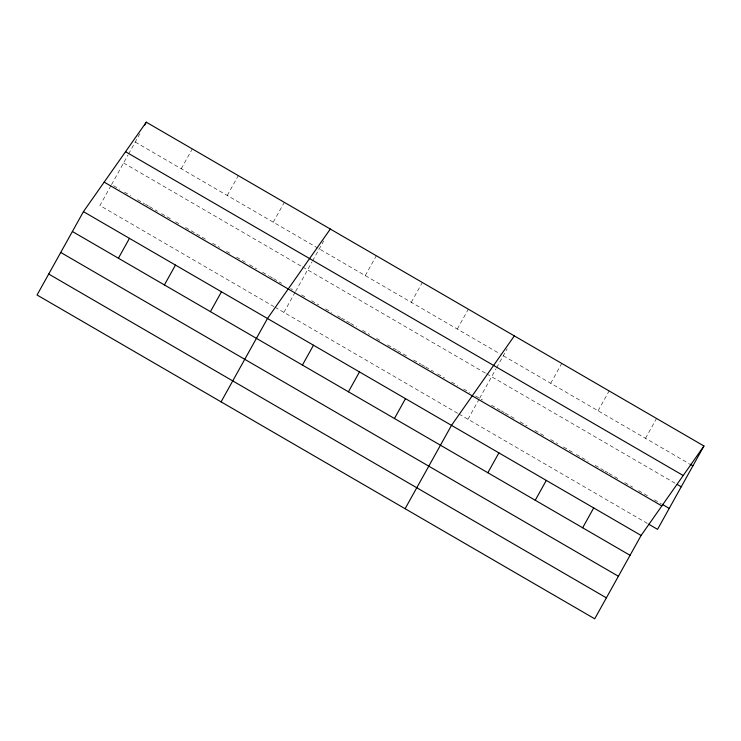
<?xml version="1.0" encoding="UTF-8"?>
<svg xmlns="http://www.w3.org/2000/svg" width="741" height="741" viewBox="0 0 741 741"><rect width="100%" height="100%" fill="white"/><g stroke="black" fill="none" stroke-linecap="round" stroke-linejoin="round"><path stroke-width="0.56" stroke-dasharray="3.71 2.78" d="M111.002 185.583L99.896 205.544L273.92 306.589M111.558 184.592L128.017 155.017M128.573 154.017L140.206 133.111M181.249 168.753L192.299 148.904M227.255 195.476L238.306 175.617M273.262 222.189L284.312 202.33M283.923 312.396L295.029 292.445M295.585 291.445L312.044 261.869M312.6 260.869L323.687 240.955M365.276 275.615L376.326 255.765M411.283 302.328L422.333 282.478M457.29 329.041L468.34 309.192M467.951 419.258L479.057 399.297M479.612 398.297L496.072 368.722M496.627 367.731L507.159 348.807M550.693 383.273L561.743 363.423M598.098 410.801L609.148 390.952M645.504 438.32L656.545 418.47M135.242 142.04L500.295 354.013M503.296 355.754L688.954 463.551M123.571 163.001L301.606 266.371M302.606 266.955L485.633 373.223M486.633 373.807L675.31 483.364M113.558 185.75L119.56 189.233M124.562 192.141L130.564 195.624M137.557 199.69L144.56 203.756M145.56 204.331L148.561 206.081M149.562 206.656L157.564 211.305M161.566 213.63L170.569 218.854M175.571 221.754L179.572 224.078M185.565 227.561L195.568 233.369M196.569 233.952L206.572 239.76M212.574 243.243L219.577 247.309M226.579 251.375L230.571 253.7M236.574 257.183L245.577 262.407M249.578 264.732L256.581 268.798M262.583 272.28L268.585 275.763M269.585 276.347L272.586 278.088M273.586 278.672L281.58 283.312M290.583 288.545L292.584 289.703M301.587 294.927L305.588 297.252M311.59 300.735L318.593 304.801M325.595 308.867L331.588 312.35M337.59 315.833L340.591 317.574M341.592 318.158L345.593 320.483M346.593 321.066L349.595 322.807M350.595 323.382L356.597 326.874M362.599 330.356L369.602 334.423M376.595 338.48L380.596 340.804M387.599 344.871L396.602 350.095M397.602 350.678L406.605 355.902M413.608 359.969L420.61 364.035M421.601 364.618L424.602 366.36M425.603 366.943L433.605 371.584M437.607 373.909L444.609 377.975M451.612 382.041L457.614 385.524M463.616 389.006L469.609 392.489M475.611 395.981L482.576 400.02M491.468 405.179L500.351 410.338M501.342 410.912L504.306 412.635M505.288 413.209L515.162 418.943M520.108 421.805L527.018 425.825M534.919 430.41L543.801 435.569M550.72 439.589L557.63 443.6M563.558 447.036L574.414 453.344M576.396 454.492L588.243 461.374M595.153 465.385L604.045 470.544M605.027 471.119L607.99 472.841M608.982 473.416L618.855 479.149M624.783 482.586L632.684 487.18M638.603 490.616L647.495 495.775M654.405 499.795L661.324 503.806M274.92 307.172L457.947 413.45M458.948 414.024L647.68 523.618"/><path stroke-width="1.11" d="M83.446 211.648L37.05 295.001L594.717 618.809L641.104 535.456L703.95 445.999L146.283 122.191L83.446 211.648L641.104 535.456M144.634 125.173L146.283 122.191M118.403 258.22L129.453 238.361M164.409 284.933L175.46 265.083M210.416 311.646L221.466 291.797M221.077 401.863L267.473 318.51L330.319 229.043M302.43 365.072L313.48 345.223M348.437 391.785L359.487 371.936M394.444 418.498L405.494 398.649M405.105 508.715L451.501 425.362L514.347 335.905M487.856 472.739L498.906 452.881M535.252 500.258L546.302 480.409M582.658 527.787L593.708 507.928M703.95 445.999L657.554 529.352L648.671 524.183M689.936 464.125L692.9 465.848M125.553 151.71L683.211 475.518M677.283 484.512L681.238 486.8M662.306 504.38L669.216 508.391M104.185 182.129L661.843 505.936M72.396 231.507L630.054 555.305M60.734 252.459L618.392 576.257M48.711 274.05L606.379 597.848"/></g></svg>
